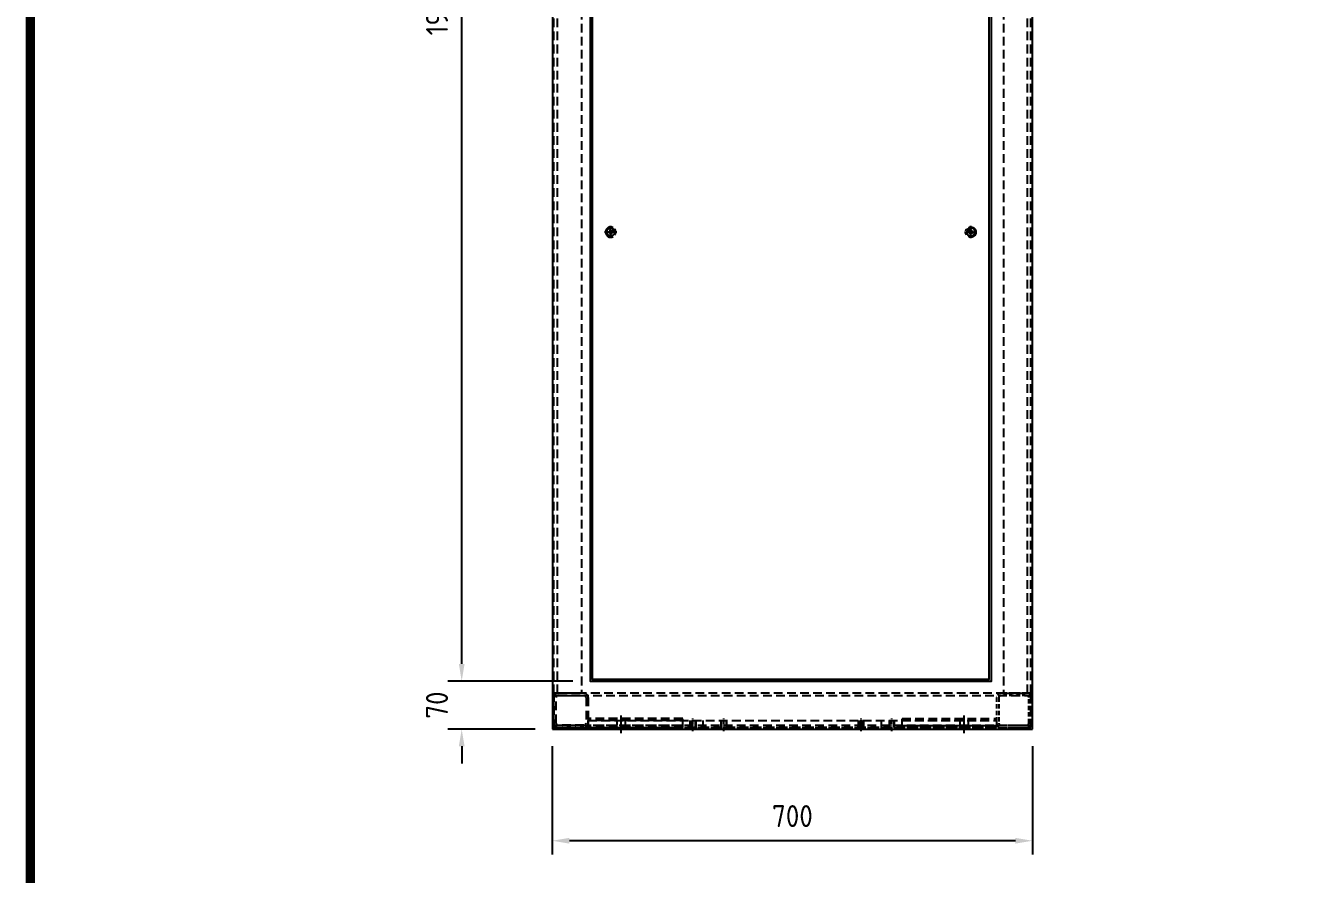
# Model space of a CAD drawing. Header units: millimetres. Extents: x -8980 to 16421, y 0 to 6237.
# Drawn here: x 519 to 2379, y 1426 to 2664 of the extents above; entities that cross this region are included whole.
import ezdxf
from ezdxf.enums import TextEntityAlignment as Align

# ---------------------------------------------------------------- set-up
doc = ezdxf.new("R2010")
doc.units = ezdxf.units.MM
for name, pattern in [('CENTER', [50.8, 31.75, -6.35, 6.35, -6.35]), ('CENTER1', [10, 7, -1, 1, -1]), ('HIDDEN', [9.525, 6.35, -3.175]), ('HIDDENX2', [19.05, 12.7, -6.35]), ('PHANTOM2', [31.75, 15.875, -3.175, 3.175, -3.175, 3.175, -3.175])]:
    doc.linetypes.add(name, pattern=pattern)
for name, color, linetype in [('3', 3, 'Continuous'), ('BOM', 6, 'Continuous'), ('CENTER', 1, 'CENTER'), ('CL', 1, 'CENTER'), ('FORMAT-1', 7, 'Continuous'), ('HL', 2, 'HIDDEN')]:
    doc.layers.add(name, color=color, linetype=linetype)
doc.styles.add('H', font='')
doc.styles.add('HAN', font='')
doc.styles.get("Standard").update_dxf_attribs({"font": 'ISOCP.SHX', "bigfont": 'WHGTXT.SHX'})
doc.styles.get('H').set_extended_font_data('Dotum')
doc.styles.get('HAN').set_extended_font_data('GulimChe')
doc.dimstyles.new('PS-10', dxfattribs={"dimscale": 10, "dimtxt": 3.2, "dimasz": 2.5, "dimexe": 2, "dimexo": 2.5, "dimgap": 2, "dimtad": 1, "dimtoh": 1, "dimrnd": 0.05, "dimzin": 12, "dimdsep": 46, "dimtxsty": 'Standard', "dimcen": 0, "dimclrt": 2, "dimazin": 3, "dimtfac": 1, "dimtofl": 0, "dimtmove": 0, "dimatfit": 3, "dimfxl": 0, "dimtolj": 1, "dimtzin": 0, "dimarcsym": 0})

# ---------------------------------------------------------------- blocks, each defined once
blk = doc.blocks.new('MCLBM1')
at = {"color": 0}
blk.add_circle((0, 0), 0.5, dxfattribs=at)
at = {"style": 'H'}
blk.add_text('BM', height=0.5, dxfattribs=at).set_placement((0, 0), align=Align.MIDDLE)
at = {"style": 'H', "flags": 1}
for tag, p in [('SPEC', (0, -3)), ('WEIGHT', (0, -5)), ('NAME', (0, -1)), ('ENAME', (0, -2)), ('MATERIAL', (0, -4)), ('REMARK', (0, -6))]:
    blk.add_attdef(tag, p, '', height=0.5, dxfattribs=at)
blk = doc.blocks.new('A$C288B02AA')
for points in [[(-3.2, 0.6, 0.414214), (-0.6, 3.2)], [(0.6, 3.2, 0.414214), (3.2, 0.6)], [(-3.2, -0.6, -0.414214), (-0.6, -3.2)], [(3.2, -0.6, 0.414214), (0.6, -3.2)]]:
    blk.add_lwpolyline(points, format="xyb")
at = {"color": 6, "linetype": 'PHANTOM2'}
blk.add_circle((0, 0), 7.5, dxfattribs=at)
blk.add_circle((0, 0), 6)
for start, end in [(169.5243, 190.4757), (79.5243, 100.4757), (349.5243, 10.4757), (259.5243, 280.4757)]:
    blk.add_arc((0, 0), 3.3, start, end)
at = {"layer": 'CENTER'}
for p, q in [((9, 0), (-9, 0)), ((0, 9), (0, -9))]:
    blk.add_line(p, q, dxfattribs=at)
at = {"layer": 'BOM', "rotation": 270}
blk.add_blockref('MCLBM1', (3.4, -3.4), dxfattribs=at)
blk = doc.blocks.new('*D276')
at = {"color": 0, "lineweight": -2}
for p, q in [((1286.5, 1613.1), (1286.5, 1455.2)), ((1986.5, 1613.1), (1986.5, 1455.2)), ((1961.5, 1475.2), (1311.5, 1475.2))]:
    blk.add_line(p, q, dxfattribs=at)
at = {"color": 0}
for points in [[(1311.5, 1479.4), (1311.5, 1471), (1286.5, 1475.2)], [(1961.5, 1479.4), (1961.5, 1471), (1986.5, 1475.2)]]:
    blk.add_solid(points, dxfattribs=at)
at = {"layer": 'DEFPOINTS', "color": 0}
for p in [(1286.5, 1638.1, 0), (1986.5, 1638.1, 0), (1286.5, 1475.2)]:
    blk.add_point(p, dxfattribs=at)
at = {"color": 2, "insert": (1636.5, 1511.2), "char_height": 32, "attachment_point": 5}
blk.add_mtext('\\A1;700', dxfattribs=at)
blk = doc.blocks.new('*D278')
at = {"color": 0, "lineweight": -2}
for p, q in [((1154.4, 1733.1), (1154.4, 1758.1)), ((1316.5, 1708.1), (1134.4, 1708.1)), ((1261.5, 1638.1), (1134.4, 1638.1)), ((1154.4, 1613.1), (1154.4, 1588.1))]:
    blk.add_line(p, q, dxfattribs=at)
at = {"color": 0}
for points in [[(1150.3, 1733.1), (1158.6, 1733.1), (1154.4, 1708.1)], [(1150.3, 1613.1), (1158.6, 1613.1), (1154.4, 1638.1)]]:
    blk.add_solid(points, dxfattribs=at)
at = {"layer": 'DEFPOINTS', "color": 0}
for p in [(1154.4, 1708.1), (1341.5, 1708.1), (1286.5, 1638.1, 0)]:
    blk.add_point(p, dxfattribs=at)
at = {"color": 2, "insert": (1118.4, 1673.1), "char_height": 32, "attachment_point": 5, "rotation": 90}
blk.add_mtext('\\A1;70', dxfattribs=at)
blk = doc.blocks.new('*D279')
at = {"color": 0, "lineweight": -2}
for p, q in [((1316.5, 3668.1), (1134.4, 3668.1)), ((1154.4, 1733.1), (1154.4, 3643.1)), ((1316.5, 1708.1), (1134.4, 1708.1))]:
    blk.add_line(p, q, dxfattribs=at)
at = {"color": 0}
for points in [[(1150.3, 3643.1), (1158.6, 3643.1), (1154.4, 3668.1)], [(1150.3, 1733.1), (1158.6, 1733.1), (1154.4, 1708.1)]]:
    blk.add_solid(points, dxfattribs=at)
at = {"layer": 'DEFPOINTS', "color": 0}
for p in [(1154.4, 3668.1), (1341.5, 3668.1), (1341.5, 1708.1)]:
    blk.add_point(p, dxfattribs=at)
at = {"color": 2, "insert": (1118.4, 2688.1), "char_height": 32, "attachment_point": 5, "rotation": 90}
blk.add_mtext('\\A1;1960', dxfattribs=at)
blk = doc.blocks.new('format-3')
at = {"layer": 'FORMAT-1', "const_width": 0.7}
blk.add_lwpolyline([(13, 5), (13, 292), (415, 292), (415, 5)], close=True, dxfattribs=at)
at = {"style": 'HAN'}
for tag, height, p in [('MODEL-NAME', 3, (386.595, 31.525)), ('SCALE', 2.7, (321.308, 26.294)), ('PART-NAME', 3, (386.595, 26.294)), ('PART-NO', 3, (386.595, 21.014)), ('DRA-BY', 3, (261.22, 19.442)), ('CH-BY', 3, (277.709, 19.442)), ('APP-BY', 3, (294.197, 19.442)), ('관련업체', 3, (334.023, 9.263)), ('DRA-DATE', 2.5, (261.22, 7.475)), ('CH-DATE', 2.5, (277.709, 7.475)), ('APP-DATE', 2.5, (294.197, 7.475))]:
    blk.add_attdef(tag, text='', height=height, dxfattribs=at).set_placement(p, align=Align.MIDDLE_CENTER)

msp = doc.modelspace()

# ---------------------------------------------------------------- linework, layer by layer
at = {"color": 3}
for p, q in [((1286.549, 3738.097, 0), (1286.549, 1638.097, 0)), ((1986.549, 1638.097, 0), (1986.549, 3738.097, 0)), ((1286.549, 1638.097, 0), (1986.549, 1638.097, 0))]:
    msp.add_line(p, q, dxfattribs=at)
at = {"color": 2, "linetype": 'HIDDENX2'}
for p, q in [((1293.849, 1690.397, 0), (1293.849, 3695.797, 0)), ((1979.249, 1690.397, 0), (1979.249, 3695.797, 0)), ((1984.249, 1690.397, 0), (1288.849, 1690.397, 0)), ((1288.849, 1690.397, 0), (1288.849, 1640.397, 0)), ((1288.849, 1687.197, 0), (1984.249, 1687.197, 0)), ((1984.249, 1640.397, 0), (1984.249, 1690.397, 0)), ((1288.849, 1643.597, 0), (1984.249, 1643.597, 0)), ((1288.849, 1640.397, 0), (1984.249, 1640.397, 0)), ((1288.849, 1640.397, 0), (1984.249, 1640.397, 0)), ((1476.549, 1650.397, 0), (1338.849, 1650.397, 0)), ((1476.549, 1643.397, 0), (1338.849, 1643.397, 0)), ((1476.549, 1640.397, 0), (1476.549, 1650.397, 0)), ((1486.549, 1638.097, 0), (1486.549, 1640.397, 0)), ((1496.549, 1638.097, 0), (1496.549, 1640.397, 0)), ((1506.549, 1640.397, 0), (1506.549, 1650.397, 0)), ((1531.549, 1638.097, 0), (1531.549, 1640.397, 0)), ((1541.549, 1638.097, 0), (1541.549, 1640.397, 0)), ((1731.549, 1638.097, 0), (1731.549, 1640.397, 0)), ((1741.549, 1638.097, 0), (1741.549, 1640.397, 0)), ((1766.549, 1640.397, 0), (1766.549, 1650.397, 0)), ((1776.549, 1638.097, 0), (1776.549, 1640.397, 0)), ((1786.549, 1638.097, 0), (1786.549, 1640.397, 0)), ((1796.549, 1640.397, 0), (1796.549, 1650.397, 0)), ((1796.549, 1650.397, 0), (1934.249, 1650.397, 0)), ((1796.549, 1643.397, 0), (1934.249, 1643.397, 0))]:
    msp.add_line(p, q, dxfattribs=at)
at = {"color": 2, "linetype": 'HIDDENX2', "elevation": 0}
for points in [[(1328.849, 3695.797), (1328.849, 1690.397), (1288.849, 1690.397), (1288.849, 3695.797)], [(1944.249, 3695.797), (1944.249, 1690.397), (1984.249, 1690.397), (1984.249, 3695.797)], [(1338.849, 1640.397), (1476.549, 1640.397), (1476.549, 1653.397), (1338.849, 1653.397)], [(1338.849, 1650.397), (1934.249, 1650.397), (1934.249, 1640.397), (1338.849, 1640.397)], [(1934.249, 1640.397), (1796.549, 1640.397), (1796.549, 1653.397), (1934.249, 1653.397)]]:
    msp.add_lwpolyline(points, close=True, dxfattribs=at)
for points in [[(1288.849, 1683.997, -0.41421356), (1295.249, 1690.397), (1332.449, 1690.397, -0.41421356), (1338.849, 1683.997), (1338.849, 1646.797, -0.41421356), (1332.449, 1640.397), (1295.249, 1640.397, -0.41421356), (1288.849, 1646.797)], [(1292.049, 1683.997, -0.41421356), (1295.249, 1687.197), (1332.449, 1687.197, -0.41421356), (1335.649, 1683.997), (1335.649, 1646.797, -0.41421356), (1332.449, 1643.597), (1295.249, 1643.597, -0.41421356), (1292.049, 1646.797)]]:
    msp.add_lwpolyline(points, format="xyb", close=True, dxfattribs=at)
for points in [[(1487.549, 1640.397), (1487.549, 1650.397)], [(1488.225, 1640.397), (1488.225, 1650.397)], [(1494.872, 1650.397), (1494.872, 1640.397)], [(1495.549, 1650.397), (1495.549, 1640.397)], [(1532.549, 1640.397), (1532.549, 1650.397)], [(1533.225, 1640.397), (1533.225, 1650.397)], [(1539.872, 1650.397), (1539.872, 1640.397)], [(1540.549, 1650.397), (1540.549, 1640.397)], [(1732.549, 1650.397), (1732.549, 1640.397)], [(1733.225, 1650.397), (1733.225, 1640.397)], [(1739.872, 1640.397), (1739.872, 1650.397)], [(1740.549, 1640.397), (1740.549, 1650.397)], [(1777.549, 1650.397), (1777.549, 1640.397)], [(1778.225, 1650.397), (1778.225, 1640.397)], [(1784.872, 1640.397), (1784.872, 1650.397)], [(1785.549, 1640.397), (1785.549, 1650.397)]]:
    msp.add_lwpolyline(points, dxfattribs=at)
at = {"layer": '3', "elevation": 0}
for points in [[(1926.549, 3668.097), (1341.549, 3668.097), (1341.549, 1708.097), (1926.549, 1708.097)], [(1923.549, 3665.097), (1344.549, 3665.097), (1344.549, 1711.097), (1923.549, 1711.097)]]:
    msp.add_lwpolyline(points, close=True, dxfattribs=at)
at = {"layer": 'CENTER', "color": 1, "linetype": 'CENTER1'}
for p, q in [((1491.549, 1635.097, 0), (1491.549, 1653.397, 0)), ((1536.549, 1635.097, 0), (1536.549, 1653.397, 0)), ((1736.549, 1635.097, 0), (1736.549, 1653.397, 0)), ((1781.549, 1635.097, 0), (1781.549, 1653.397, 0))]:
    msp.add_line(p, q, dxfattribs=at)
at = {"layer": 'CL'}
for p, q in [((1386.549, 1658.089, 0), (1386.549, 1632.315, 0)), ((1886.549, 1658.089, 0), (1886.549, 1632.315, 0))]:
    msp.add_line(p, q, dxfattribs=at)
at = {"layer": 'HL'}
for p, q in [((1379.549, 1640.397, 0), (1379.549, 1638.097, 0)), ((1380.549, 1650.397, 0), (1380.549, 1640.397, 0)), ((1392.549, 1650.397, 0), (1392.549, 1640.397, 0)), ((1393.549, 1640.397, 0), (1393.549, 1638.097, 0)), ((1879.549, 1640.397, 0), (1879.549, 1638.097, 0)), ((1880.549, 1650.397, 0), (1880.549, 1640.397, 0)), ((1892.549, 1650.397, 0), (1892.549, 1640.397, 0)), ((1893.549, 1640.397, 0), (1893.549, 1638.097, 0))]:
    msp.add_line(p, q, dxfattribs=at)
at = {"layer": 'HL', "elevation": 0}
for points in [[(1984.249, 1683.997, 0.41421356), (1977.849, 1690.397), (1940.649, 1690.397, 0.41421356), (1934.249, 1683.997), (1934.249, 1646.797, 0.41421356), (1940.649, 1640.397), (1977.849, 1640.397, 0.41421356), (1984.249, 1646.797)], [(1981.049, 1683.997, 0.41421356), (1977.849, 1687.197), (1940.649, 1687.197, 0.41421356), (1937.449, 1683.997), (1937.449, 1646.797, 0.41421356), (1940.649, 1643.597), (1977.849, 1643.597, 0.41421356), (1981.049, 1646.797)]]:
    msp.add_lwpolyline(points, format="xyb", close=True, dxfattribs=at)

# ---------------------------------------------------------------- block references
at = {"xscale": 20, "yscale": 20, "zscale": 20}
msp.add_blockref('format-3', (265.576, 0), dxfattribs=at)
at = {"xscale": -1, "rotation": 180}
msp.add_blockref('A$C288B02AA', (1371.549, 2363.097, 0), dxfattribs=at)
msp.add_blockref('A$C288B02AA', (1371.549, 2363.097, 0), dxfattribs=at)
at = {"rotation": 180}
msp.add_blockref('A$C288B02AA', (1896.549, 2363.097, 0), dxfattribs=at)

# ---------------------------------------------------------------- dimensions: what is measured, and where the dimension line sits
dim = msp.add_linear_dim(base=(1154.422, 3668.097, 0), p1=(1341.549, 1708.097, 0), p2=(1341.549, 3668.097, 0), angle=90, dimstyle='PS-10')
dim.commit()
dim.dimension.update_dxf_attribs({"geometry": '*D279', "text_midpoint": (1118.422, 2688.097, 0)})
dim = msp.add_linear_dim(base=(1154.422, 1708.097, 0), p1=(1286.549, 1638.097, 0), p2=(1341.549, 1708.097, 0), angle=90, dimstyle='PS-10')
dim.commit()
dim.dimension.update_dxf_attribs({"geometry": '*D278', "text_midpoint": (1154.422, 1673.097, 0), "dimtype": 160})
dim = msp.add_linear_dim(base=(1286.549, 1475.21, 0), p1=(1986.549, 1638.097, 0), p2=(1286.549, 1638.097, 0), dimstyle='PS-10')
dim.commit()
dim.dimension.update_dxf_attribs({"geometry": '*D276', "text_midpoint": (1636.549, 1511.21, 0)})

doc.saveas('drawing.dxf')
